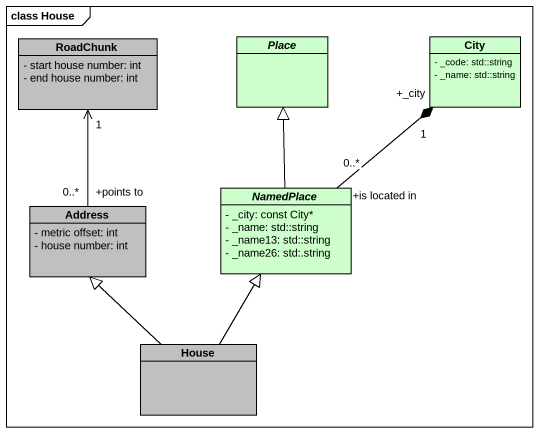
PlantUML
@startuml
mainframe class House
hide circle
hide empty members
skinparam classAttributeIconSize 0
class RoadChunk #C0C0C0 {
  - start house number: int
  - end house number: int
}
abstract class Place #CCFFCC
class City #CCFFCC {
  - _code: std::string
  - _name: std::string
}
class Address #C0C0C0 {
  - metric offset: int
  - house number: int
}
abstract class NamedPlace #CCFFCC {
  - _city: const City*
  - _name: std::string
  - _name13: std::string
  - _name26: std:.string
}
class House #C0C0C0
Address "+points to\n0..*" -up-> "1" RoadChunk
NamedPlace -up-|> Place
NamedPlace "+is located in\n0..*" -up-* "+_city\n1" City
House -up-|> Address
House -up-|> NamedPlace
@enduml
